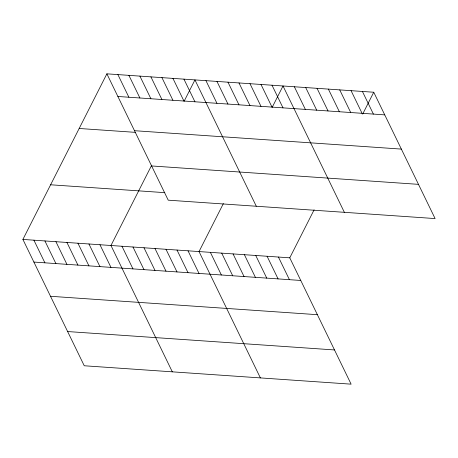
<?xml version="1.0" encoding="UTF-8"?>
<svg xmlns="http://www.w3.org/2000/svg" width="458" height="458" viewBox="0 0 458 458"><rect width="100%" height="100%" fill="white"/><g stroke="black" fill="none" stroke-linecap="round" stroke-linejoin="round"><path stroke-width="0.69" d="M314.096 209.861L289.771 257.825L351.12 384.165L84.249 365.765L22.9 239.425L106.88 73.835L373.751 92.235L435.1 218.575L168.229 200.175L106.88 73.835M151.69 165.206L110.968 245.499L172.317 371.839M184.173 101.155L194.948 79.91L256.297 206.243M223.361 203.604L199.035 251.568L260.384 377.907M272.241 107.229L283.015 85.978L344.364 212.317M362.667 114.094L373.751 92.235M117.878 96.472L384.743 114.872M134.492 130.696L401.363 149.096M79.171 128.48L135.585 132.368M151.615 165.951L418.48 184.351M50.615 184.78L164.828 192.658M22.9 239.425L289.771 257.825M33.892 262.062L300.763 280.462M50.512 296.286L317.383 314.686M67.629 331.546L334.5 349.946M362.41 91.451L373.402 114.094M351.068 90.673L362.06 113.309M339.727 89.888L350.719 112.525M328.386 89.11L339.378 111.746M317.045 88.325L328.037 110.962M305.704 87.541L316.696 110.183M294.357 86.762L305.354 109.399M272.006 85.222L283.004 107.859M261.003 84.461L271.995 107.098M249.994 83.7L260.986 106.342M238.984 82.944L249.976 105.58M227.975 82.182L238.967 104.825M216.966 81.427L227.958 104.063M205.957 80.665L216.949 103.302M278.43 257.047L289.422 279.683M183.939 79.148L194.936 101.785M267.088 256.262L278.08 278.899M172.935 78.387L183.927 101.029M255.747 255.478L266.739 278.12M161.926 77.631L172.918 100.268M244.4 254.7L255.398 277.336M150.917 76.87L161.909 99.512M233.059 253.915L244.051 276.552M139.908 76.114L150.9 98.751M221.718 253.137L232.71 275.773M128.898 75.352L139.89 97.989M210.377 252.352L221.369 274.989M117.889 74.591L128.881 97.233M188.026 250.812L199.018 273.449M177.017 250.051L188.009 272.693M166.008 249.295L177 271.932M154.999 248.534L165.996 271.17M143.995 247.772L154.987 270.415M132.986 247.017L143.978 269.653M121.977 246.255L132.969 268.898M99.959 244.738L110.951 267.375M88.949 243.982L99.941 266.619M77.94 243.221L88.932 265.858M66.931 242.459L77.929 265.102M55.928 241.704L66.92 264.34M44.918 240.942L55.91 263.585M33.909 240.187L44.901 262.823"/></g></svg>
